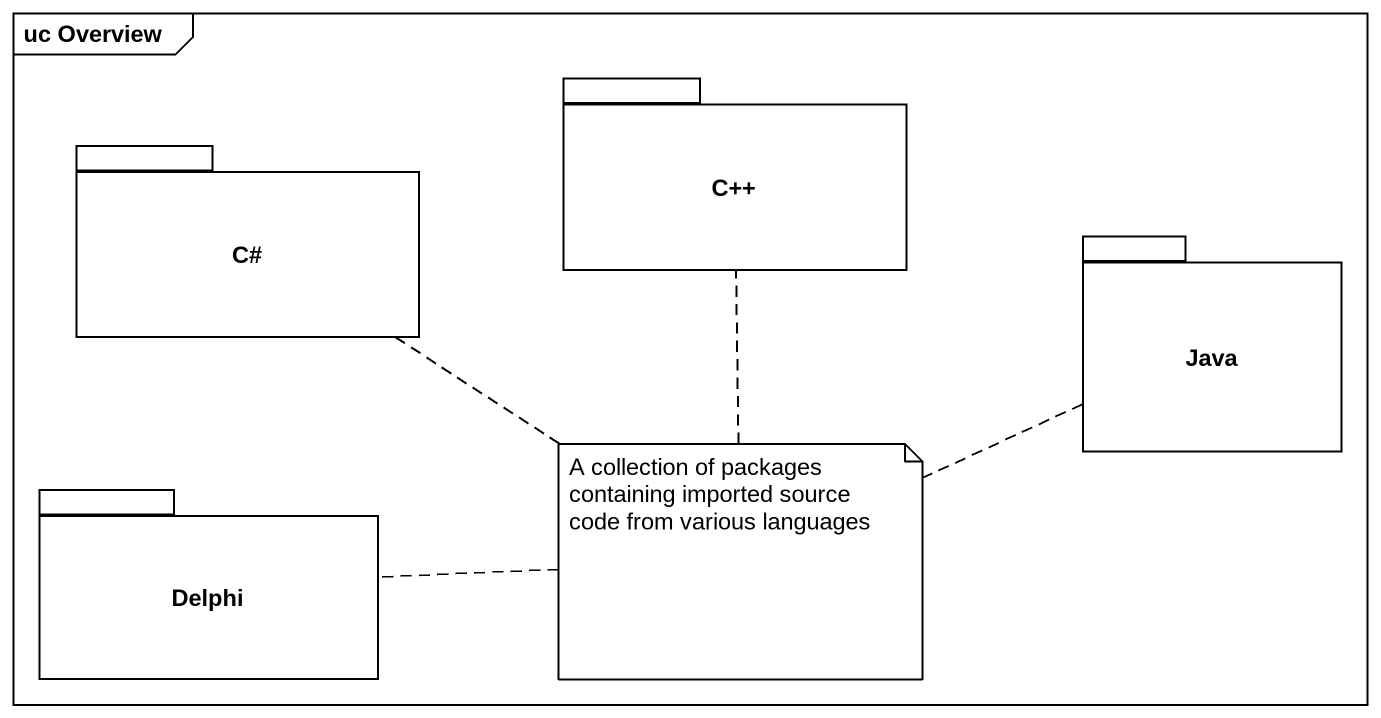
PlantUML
@startuml
mainframe uc Overview
package "C#" as C {
}
package "C++" as C_2 {
}
package Java {
}
package Delphi {
}
note as N1
  A collection of packages containing imported source code from various languages
end note
N1 .. Java
N1 .. Delphi
N1 .. C
N1 .. C_2
@enduml
